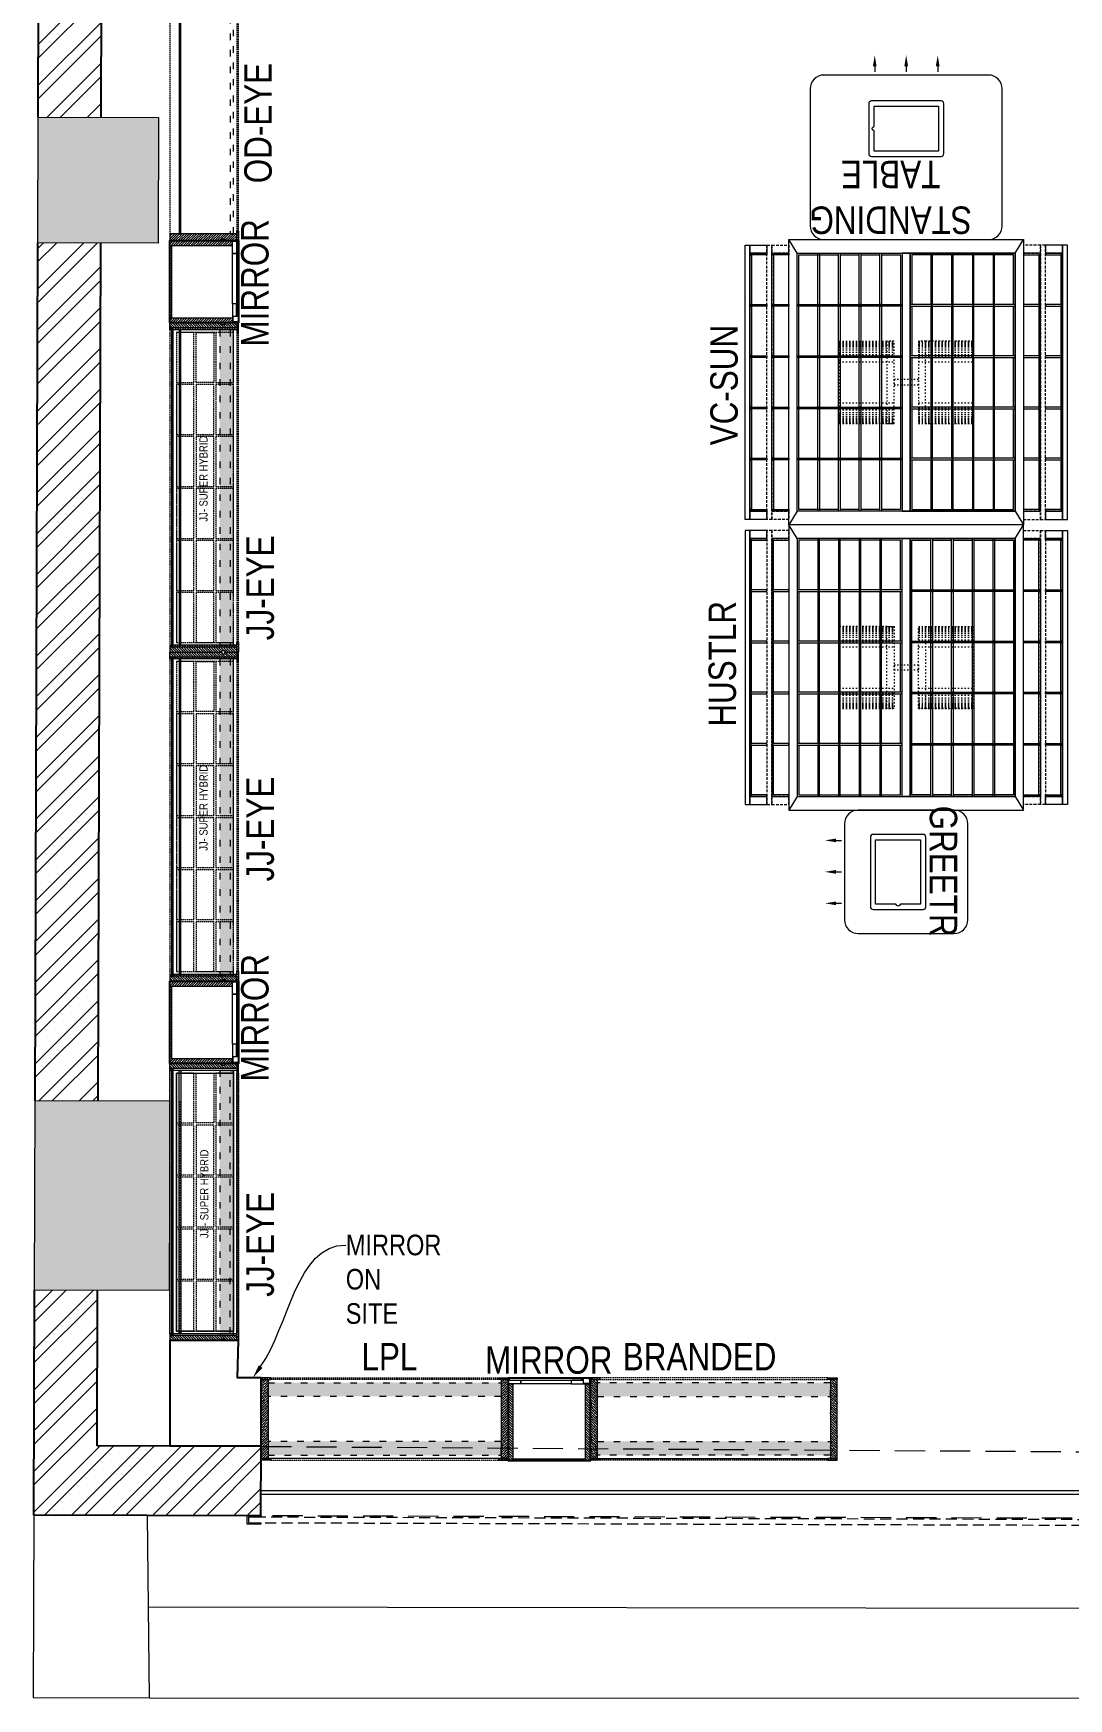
# Model space of a CAD drawing. Header units: millimetres. Extents: x 1938400 to 1950615, y 37176 to 49190.
# Drawn here: x 1938400 to 1942175, y 37182 to 43253 of the extents above; entities that cross this region are included whole.
import ezdxf
from ezdxf import colors
from ezdxf.entities.mleader import LeaderData, LeaderLine
from ezdxf.math import Vec2, Vec3

# ---------------------------------------------------------------- set-up
doc = ezdxf.new("R2010")
doc.units = ezdxf.units.MM
doc.header["$LTSCALE"] = 40
for name, pattern in [('a_p6_plan_L18$0$HIDDEN', [0.375, 0.25, -0.125]), ('ACAD_ISO03W100', [30, 12, -18]), ('CONTINOUS', [0]), ('HIDDENX2', [0.75, 0.5, -0.25])]:
    doc.linetypes.add(name, pattern=pattern)
doc.layers.add('A-CARPET AREA', color=3, linetype='CONTINOUS', lineweight=0, true_color=0x0aff0a)
for name, color, linetype, lineweight in [('A-COL', 243, 'Continuous', 9), ('A-Glazing', 4, 'Continuous', 20), ('A-shutter', 8, 'Continuous', 18), ('A-STAIR', 6, 'Continuous', 5), ('beam', 90, 'Continuous', 9), ('column hatch', 5, 'Continuous', 0), ('LENS-DIM', 252, 'Continuous', 5), ('LENS-PARTITION', 21, 'Continuous', 25), ('LENS-TEXT', 31, 'Continuous', 5), ('LENS_TEXT', 31, 'Continuous', 5), ('LK-FF&E FLOOR', 1, 'Continuous', 9), ('LK-FF&E WALL', 1, 'Continuous', 9), ('LN-ELEVATION-1', 81, 'Continuous', 13), ('LN-ELEVATION-2', 103, 'Continuous', 20), ('LN-ELEVATION-3', 125, 'a_p6_plan_L18$0$HIDDEN', 18), ('LN-ELEVATION-4', 145, 'Continuous', 13), ('LN-ELEVATION-5', 167, 'Continuous', 5), ('LN-HATCH', 251, 'Continuous', 0), ('PLANO-TXT', 252, 'Continuous', 5), ('rolling shutter', 1, 'Continuous', 5)]:
    doc.layers.add(name, color=color, linetype=linetype, lineweight=lineweight)
doc.layers.add('A-WALL', color=1, linetype='Continuous')
doc.styles.add('LK TXT', font='Gill Sans MT Condensed Regular.ttf')
doc.styles.get("Standard").update_dxf_attribs({"font": 'Gill Sans MT Condensed Regular.ttf', "height": 100})
pattern_1 = [(45, (-583719.1914, 43520.887), (3.31456304, 12.1533978), [15.625, -3.125, 0, -3.125])]
pattern_2 = [(45, (-584019.1914, 43520.887), (3.31456304, 12.1533978), [15.625, -3.125, 0, -3.125])]
pattern_3 = [(45, (4208834.247, 1706614.74), (-4.4901280605, 4.4901280605), [])]
pattern_4 = [(45, (4209134.247, 1706614.74), (-4.4901280605, 4.4901280605), [])]
pattern_5 = [(45, (-22641017.7406, 5157647.994), (-4.4901280605, 4.4901280605), [])]
pattern_6 = [(45, (4210053.0415, 1706864.74), (-4.4901280605, 4.4901280605), [])]

# ---------------------------------------------------------------- blocks, each defined once
blk = doc.blocks.new('*U47')
at = {"layer": 'A-shutter', "color": 5, "ltscale": 10}
for points in [[(41038391.4, -1561539.2), (41038391.4, -1561544.2), (41038346.4, -1561544.2), (41038346.4, -1561564.2), (41038391.4, -1561564.2), (41038391.4, -1561569.2), (41038341.4, -1561569.2), (41038341.4, -1561539.2)], [(41042503.4, -1561539.2), (41042503.4, -1561544.2), (41042548.4, -1561544.2), (41042548.4, -1561564.2), (41042503.4, -1561564.2), (41042503.4, -1561569.2), (41042553.4, -1561569.2), (41042553.4, -1561539.2)]]:
    blk.add_lwpolyline(points, close=True, dxfattribs=at)
at = {"layer": 'A-shutter', "color": 5, "linetype": 'HIDDENX2', "ltscale": 2, "true_color": 0x0505ff}
blk.add_lwpolyline([(41038346.4, -1561544.2), (41038346.4, -1561564.2), (41042548.4, -1561564.2), (41042548.4, -1561544.2)], close=True, dxfattribs=at)
blk = doc.blocks.new('A$Cbc15f9d8')
at = {"layer": 'column hatch'}
h = blk.add_hatch(color=8, dxfattribs=at)
h.dxf.hatch_style = 1
h.paths.add_polyline_path([(1827.7, -6995.2), (2270.7, -6996.5), (2272, -6567.5), (1829, -6566.2)])
h.paths.add_polyline_path([(-2843.1, -7256.1), (-2841, -6564.1), (-3332, -6562.6), (-3334.1, -7254.6)])
h.paths.add_polyline_path([(7511, -6572.3), (7071, -6571), (7069.7, -7011), (7509.7, -7012.3)])
h.paths.add_polyline_path([(1867.5, -3423.3), (2281.5, -3424.5), (2282.8, -2984.5), (1868.8, -2983.3)])
h.paths.add_polyline_path([(7521.8, -3000.3), (7081.8, -2999), (7080.5, -3439), (7520.5, -3440.3)])
h.paths.add_polyline_path([(-3321.2, -2977.6), (-3322.6, -3435.6), (-2883.6, -3436.9), (-2882.2, -2978.9)])
h.paths.add_polyline_path([(-1250.5, 554.2), (-1249.7, 842.2), (-1529.7, 843), (-1530.5, 555)])
h.paths.add_polyline_path([(-2872, 1050.1), (-3309, 1051.4), (-3310.5, 560.4), (-2873.5, 559.1)])
at = {"layer": 'LN-HATCH'}
h = blk.add_hatch(dxfattribs=at)
h.set_pattern_fill('ANSI32', color=256, scale=11, angle=180)
h.set_pattern_definition([(225, (-4658256.19, -44958.99), (74.087113, -74.087113), []), (225, (-4658305.58, -44958.99), (74.087113, -74.087113), [])])
h.paths.add_polyline_path([(-1249.8, 784.2), (-1250.5, 554.2), (8628.4, 524.4), (8616.5, -3443.6), (8846.5, -3444.3), (8846.6, -3394.3), (8859.1, 753.7)])
h.paths.add_polyline_path([(-1242.4, 3258.2), (-3302.4, 3264.4), (-3309, 1051.4), (-3079, 1050.7), (-3073, 3033.7), (-1473.1, 3028.8), (-1479.7, 842.9), (-1249.7, 842.2)])
h.paths.add_polyline_path([(-2280.5, 557.3), (-2279.6, 845.3), (-2872.6, 847.1), (-2873.5, 559.1)])
h.paths.add_polyline_path([(-3321.2, -2977.6), (-3091.2, -2978.3), (-3080.5, 559.7), (-3310.5, 560.4)])
h.paths.add_polyline_path([(-3092.6, -3436.3), (-3322.6, -3435.6), (-3332, -6562.6), (-3102, -6563.3)])
h.paths.add_polyline_path([(-2508.6, -8077.1), (-2507.8, -7824.1), (-3105.8, -7822.3), (-3104.1, -7255.3), (-3334.1, -7254.6), (-3336.6, -8074.6)])
h.paths.add_polyline_path([(2268.1, -7852.5), (2270.7, -6996.5), (1827.7, -6995.2), (1825.1, -7851.2), (1604.1, -7850.5), (1603.4, -8089.5), (2489.4, -8092.2), (2490.1, -7853.2)])
h.paths.add_polyline_path([(8832.4, -8111.3), (8836.9, -6626.3), (8836.8, -6626.3), (8837, -6576.3), (8607, -6575.6), (8603.2, -7850.6), (6990.2, -7845.7), (6989.4, -8105.7)])
at = {"layer": 'A-COL'}
for points in [[(-3322.6, -3435.6), (-3321.2, -2977.6), (-2882.2, -2978.9), (-2883.6, -3436.9)], [(-3334.1, -7254.6), (-3332, -6562.6), (-2841, -6564.1), (-2843.1, -7256.1)]]:
    blk.add_lwpolyline(points, close=True, dxfattribs=at)
at = {"layer": 'A-Glazing'}
blk.add_lwpolyline([(1603.7, -7986.1), (-2508.6, -7986.1), (-2508.6, -7998.1), (1603.7, -7998.1)], close=True, dxfattribs=at)
at = {"layer": 'A-STAIR'}
for p, q in [((-3336.6, -8074.6), (-3338.6, -8739.6)), ((-2914.6, -8740.9), (-2922.6, -8075.8)), ((-2918.6, -8408.3), (6988.6, -8424.7)), ((-3338.6, -8739.6), (-2914.6, -8740.9)), ((-2914.6, -8740.9), (6987.9, -8743.7))]:
    blk.add_line(p, q, dxfattribs=at)
at = {"layer": 'A-WALL'}
for p, q in [((-3321.2, -2977.6), (-3310.5, 560.4)), ((-3091.2, -2978.3), (-3080.5, 559.7)), ((-3332, -6562.6), (-3322.6, -3435.6)), ((-3102, -6563.3), (-3092.6, -3436.3)), ((-3336.6, -8074.6), (-3334.1, -7254.6)), ((-3105.8, -7822.3), (-3104.1, -7255.3)), ((-2507.8, -7824.1), (-3105.8, -7822.3)), ((-2508.6, -8077.1), (-2507.8, -7824.1)), ((-2508.6, -8077.1), (-3336.6, -8074.6))]:
    blk.add_line(p, q, dxfattribs=at)
at = {"layer": 'beam', "linetype": 'a_p6_plan_L18$0$HIDDEN', "lineweight": 5, "ltscale": 11}
blk.add_lwpolyline([(-2507.8, -7824.1), (1604.1, -7850.5), (1603.4, -8089.5), (-2508.6, -8077.1)], close=True, dxfattribs=at)
at = {"layer": 'rolling shutter', "color": 2, "rotation": 359.8271071185933}
blk.add_blockref('*U47', (-41036001.1, 1677290.2), dxfattribs=at)
blk = doc.blocks.new('Euro center Mirror + IPAD')
at = {"layer": 'LN-ELEVATION-4', "linetype": 'ACAD_ISO03W100', "ltscale": 0.01}
blk.add_lwpolyline([(0, 47.3), (0, -41.5), (-20, -41.5), (-20, 47.3)], close=True, dxfattribs=at)
at = {"layer": 'LN-ELEVATION-5', "linetype": 'ACAD_ISO03W100', "ltscale": 0.01}
for p, q in [((-159.9, 246.9), (-159.9, 47.3)), ((-159.7, 246.9), (-159.7, 47.3)), ((-159.4, 246.9), (-159.4, 47.3)), ((-159, 246.9), (-159, 47.3)), ((-158.5, 246.9), (-158.5, 47.3)), ((-157.9, 246.9), (-157.9, 47.3)), ((-157.1, 246.9), (-157.1, 47.3)), ((-156.1, 246.9), (-156.1, 47.3)), ((-154.1, 246.9), (-154.1, 47.3)), ((-151.1, 246.9), (-151.1, 47.3)), ((-146.1, 246.9), (-146.1, 47.3)), ((-141.1, 246.9), (-141.1, 47.3)), ((-135.1, 246.9), (-135.1, 47.3)), ((-128.1, 246.9), (-128.1, 47.3)), ((-120.1, 246.9), (-120.1, 47.3)), ((-111.1, 246.9), (-111.1, 47.3)), ((-102.1, 246.9), (-102.1, 47.3)), ((-85, 246.9), (-85, 47.3)), ((65, 246.9), (65, 47.3)), ((82.1, 246.9), (82.1, 47.3)), ((91.1, 246.9), (91.1, 47.3)), ((100.1, 246.9), (100.1, 47.3)), ((108.1, 246.9), (108.1, 47.3)), ((115.1, 246.9), (115.1, 47.3)), ((121.1, 246.9), (121.1, 47.3)), ((126.1, 246.9), (126.1, 47.3)), ((131.1, 246.9), (131.1, 47.3)), ((134.1, 246.9), (134.1, 47.3)), ((136.1, 246.9), (136.1, 47.3)), ((137.1, 246.9), (137.1, 47.3)), ((137.9, 246.9), (137.9, 47.3)), ((138.5, 246.9), (138.5, 47.3)), ((139, 246.9), (139, 47.3)), ((139.4, 246.9), (139.4, 47.3)), ((139.7, 246.9), (139.7, 47.3)), ((139.9, 246.9), (139.9, 47.3)), ((-159.9, -41.5), (-159.9, -241.1)), ((-159.7, -41.5), (-159.7, -241.1)), ((-159.4, -41.5), (-159.4, -241.1)), ((-159, -41.5), (-159, -241.1)), ((-158.5, -41.5), (-158.5, -241.1)), ((-157.9, -41.5), (-157.9, -241.1)), ((-157.1, -41.5), (-157.1, -241.1)), ((-156.1, -41.5), (-156.1, -241.1)), ((-154.1, -41.5), (-154.1, -241.1)), ((-151.1, -41.5), (-151.1, -241.1)), ((-146.1, -41.5), (-146.1, -241.1)), ((-141.1, -41.5), (-141.1, -241.1)), ((-135.1, -41.5), (-135.1, -241.1)), ((-128.1, -41.5), (-128.1, -241.1)), ((-120.1, -41.5), (-120.1, -241.1)), ((-111.1, -41.5), (-111.1, -241.1)), ((-102.1, -41.5), (-102.1, -241.1)), ((-85, -41.5), (-85, -241.1)), ((65, -41.5), (65, -241.1)), ((82.1, -41.5), (82.1, -241.1)), ((91.1, -41.5), (91.1, -241.1)), ((100.1, -41.5), (100.1, -241.1)), ((108.1, -41.5), (108.1, -241.1)), ((115.1, -41.5), (115.1, -241.1)), ((121.1, -41.5), (121.1, -241.1)), ((126.1, -41.5), (126.1, -241.1)), ((131.1, -41.5), (131.1, -241.1)), ((134.1, -41.5), (134.1, -241.1)), ((136.1, -41.5), (136.1, -241.1)), ((137.1, -41.5), (137.1, -241.1)), ((137.9, -41.5), (137.9, -241.1)), ((138.5, -41.5), (138.5, -241.1)), ((139, -41.5), (139, -241.1)), ((139.4, -41.5), (139.4, -241.1)), ((139.7, -41.5), (139.7, -241.1)), ((139.9, -41.5), (139.9, -241.1))]:
    blk.add_line(p, q, dxfattribs=at)
for points in [[(140, 73), (140, 246.9), (-160, 246.9), (-160, 73)], [(140, -67.1), (140, -241.1), (-160, -241.1), (-160, -67.1)]]:
    blk.add_lwpolyline(points, dxfattribs=at)
for points in [[(140, 73), (140, 47.3), (-160, 47.3), (-160, 73)], [(140, -41.5), (140, -67.1), (-160, -67.1), (-160, -41.5)]]:
    blk.add_lwpolyline(points, close=True, dxfattribs=at)
blk = doc.blocks.new('EURO 1040 x 1175')
at = {"layer": 'LN-ELEVATION-1'}
for points in [[(-470, -327.4), (470, -327.4), (470, 467.6), (-470, 467.6)], [(-470, 85.1), (470, 85.1), (470, 467.6), (-470, 467.6)], [(-283.2, 85.1), (-277.2, 85.1), (-277.2, 467.6), (-283.2, 467.6)], [(-96.4, 85.1), (-90.4, 85.1), (-90.4, 467.6), (-96.4, 467.6)], [(90.4, 85.1), (96.4, 85.1), (96.4, 467.6), (90.4, 467.6)], [(277.2, 85.1), (283.2, 85.1), (283.2, 467.6), (277.2, 467.6)], [(-470, 386.6), (-283.2, 386.6), (-283.2, 392.6), (-470, 392.6)], [(-277.2, 386.6), (-96.4, 386.6), (-96.4, 392.6), (-277.2, 392.6)], [(-90.4, 386.6), (90.4, 386.6), (90.4, 392.6), (-90.4, 392.6)], [(96.4, 386.6), (277.2, 386.6), (277.2, 392.6), (96.4, 392.6)], [(283.2, 386.6), (470, 386.6), (470, 392.6), (283.2, 392.6)], [(-470, 311.2), (-283.2, 311.2), (-283.2, 317.2), (-470, 317.2)], [(-277.2, 311.2), (-96.4, 311.2), (-96.4, 317.2), (-277.2, 317.2)], [(-90.4, 311.2), (90.4, 311.2), (90.4, 317.2), (-90.4, 317.2)], [(96.4, 311.2), (277.2, 311.2), (277.2, 317.2), (96.4, 317.2)], [(283.2, 311.2), (470, 311.2), (470, 317.2), (283.2, 317.2)], [(-470, 235.8), (-283.2, 235.8), (-283.2, 241.8), (-470, 241.8)], [(-277.2, 235.8), (-96.4, 235.8), (-96.4, 241.8), (-277.2, 241.8)], [(-90.4, 235.8), (90.4, 235.8), (90.4, 241.8), (-90.4, 241.8)], [(96.4, 235.8), (277.2, 235.8), (277.2, 241.8), (96.4, 241.8)], [(283.2, 235.8), (470, 235.8), (470, 241.8), (283.2, 241.8)], [(-470, 160.4), (-283.2, 160.4), (-283.2, 166.4), (-470, 166.4)], [(-277.2, 160.4), (-96.4, 160.4), (-96.4, 166.4), (-277.2, 166.4)], [(-90.4, 160.4), (90.4, 160.4), (90.4, 166.4), (-90.4, 166.4)], [(96.4, 160.4), (277.2, 160.4), (277.2, 166.4), (96.4, 166.4)], [(283.2, 160.4), (470, 160.4), (470, 166.4), (283.2, 166.4)], [(-470, 85.1), (470, 85.1), (470, 55.1), (-470, 55.1)], [(-470, 55.1), (470, 55.1), (470, -327.4), (-470, -327.4)], [(-283.2, 55.1), (-277.2, 55.1), (-277.2, -327.4), (-283.2, -327.4)], [(-96.4, 55.1), (-90.4, 55.1), (-90.4, -327.4), (-96.4, -327.4)], [(90.4, 55.1), (96.4, 55.1), (96.4, -327.4), (90.4, -327.4)], [(277.2, 55.1), (283.2, 55.1), (283.2, -327.4), (277.2, -327.4)], [(-470, -20.3), (-283.2, -20.3), (-283.2, -26.3), (-470, -26.3)], [(-277.2, -20.3), (-96.4, -20.3), (-96.4, -26.3), (-277.2, -26.3)], [(-90.4, -20.3), (90.4, -20.3), (90.4, -26.3), (-90.4, -26.3)], [(96.4, -20.3), (277.2, -20.3), (277.2, -26.3), (96.4, -26.3)], [(283.2, -20.3), (470, -20.3), (470, -26.3), (283.2, -26.3)], [(-470, -95.7), (-283.2, -95.7), (-283.2, -101.7), (-470, -101.7)], [(-277.2, -95.7), (-96.4, -95.7), (-96.4, -101.7), (-277.2, -101.7)], [(-90.4, -95.7), (90.4, -95.7), (90.4, -101.7), (-90.4, -101.7)], [(96.4, -95.7), (277.2, -95.7), (277.2, -101.7), (96.4, -101.7)], [(283.2, -95.7), (470, -95.7), (470, -101.7), (283.2, -101.7)], [(-470, -171.1), (-283.2, -171.1), (-283.2, -177.1), (-470, -177.1)], [(-277.2, -171.1), (-96.4, -171.1), (-96.4, -177.1), (-277.2, -177.1)], [(-90.4, -171.1), (90.4, -171.1), (90.4, -177.1), (-90.4, -177.1)], [(96.4, -171.1), (277.2, -171.1), (277.2, -177.1), (96.4, -177.1)], [(283.2, -171.1), (470, -171.1), (470, -177.1), (283.2, -177.1)], [(-470, -246.4), (-283.2, -246.4), (-283.2, -252.4), (-470, -252.4)], [(-277.2, -246.4), (-96.4, -246.4), (-96.4, -252.4), (-277.2, -252.4)], [(-90.4, -246.4), (90.4, -246.4), (90.4, -252.4), (-90.4, -252.4)], [(96.4, -246.4), (277.2, -246.4), (277.2, -252.4), (96.4, -252.4)], [(283.2, -246.4), (470, -246.4), (470, -252.4), (283.2, -252.4)]]:
    blk.add_lwpolyline(points, close=True, dxfattribs=at)
for points in [[(-283.2, 461.6), (-464, 461.6), (-464, 317.2)], [(-96.4, 461.6), (-277.2, 461.6)], [(90.4, 461.6), (-90.4, 461.6)], [(277.2, 461.6), (96.4, 461.6)], [(464, 317.2), (464, 461.6), (283.2, 461.6)], [(-464, 311.2), (-464, 241.8)], [(464, 241.8), (464, 311.2)], [(-464, 235.8), (-464, 166.4)], [(464, 166.4), (464, 235.8)], [(-464, 160.4), (-464, 91.1), (-283.2, 91.1)], [(283.2, 91.1), (464, 91.1), (464, 160.4)], [(-277.2, 91.1), (-96.4, 91.1)], [(-90.4, 91.1), (90.4, 91.1)], [(96.4, 91.1), (277.2, 91.1)], [(-464, -20.3), (-464, 49.1), (-283.2, 49.1)], [(-277.2, 49.1), (-96.4, 49.1)], [(-90.4, 49.1), (90.4, 49.1)], [(96.4, 49.1), (277.2, 49.1)], [(283.2, 49.1), (464, 49.1), (464, -20.3)], [(-464, -95.7), (-464, -26.3)], [(464, -26.3), (464, -95.7)], [(-464, -171.1), (-464, -101.7)], [(464, -101.7), (464, -171.1)], [(-283.2, -321.4), (-464, -321.4), (-464, -177.1)], [(464, -177.1), (464, -321.4), (283.2, -321.4)], [(-96.4, -321.4), (-277.2, -321.4)], [(90.4, -321.4), (-90.4, -321.4)], [(277.2, -321.4), (96.4, -321.4)]]:
    blk.add_lwpolyline(points, dxfattribs=at)
at = {"layer": 'LN-ELEVATION-2'}
blk.add_lwpolyline([(-520, -357.4), (520, -357.4), (520, 497.6), (-520, 497.6)], close=True, dxfattribs=at)
for points in [[(-470, 467.6), (-520, 497.6)], [(470, 467.6), (520, 497.6)], [(-470, -327.4), (-520, -357.4)], [(470, -327.4), (520, -357.4)]]:
    blk.add_lwpolyline(points, dxfattribs=at)
at = {"layer": 'LN-ELEVATION-3'}
for points in [[(-500, 559.6), (500, 559.6), (500, 577.6), (-500, 577.6)], [(-500, 497.6), (-470, 497.6), (-470, 559.6), (-500, 559.6)], [(470, 497.6), (500, 497.6), (500, 559.6), (470, 559.6)], [(-500, -357.4), (-470, -357.4), (-470, -419.4), (-500, -419.4)], [(470, -357.4), (500, -357.4), (500, -419.4), (470, -419.4)], [(-500, -419.4), (500, -419.4), (500, -437.4), (-500, -437.4)]]:
    blk.add_lwpolyline(points, close=True, dxfattribs=at)
at = {"layer": 'LN-ELEVATION-4'}
for points in [[(-500, 639.6), (500, 639.6), (500, 657.6), (-500, 657.6)], [(-500, 577.6), (-470, 577.6), (-470, 639.6), (-500, 639.6)], [(470, 577.6), (500, 577.6), (500, 639.6), (470, 639.6)], [(-470, 497.6), (-464, 497.6), (-464, 559.6), (-470, 559.6)], [(-464, 553.6), (-283.2, 553.6), (-283.2, 559.6), (-464, 559.6)], [(-283.2, 497.6), (-277.2, 497.6), (-277.2, 559.6), (-283.2, 559.6)], [(-277.2, 553.6), (-96.4, 553.6), (-96.4, 559.6), (-277.2, 559.6)], [(-96.4, 497.6), (-90.4, 497.6), (-90.4, 559.6), (-96.4, 559.6)], [(-90.4, 553.6), (90.4, 553.6), (90.4, 559.6), (-90.4, 559.6)], [(90.4, 497.6), (96.4, 497.6), (96.4, 559.6), (90.4, 559.6)], [(96.4, 553.6), (277.2, 553.6), (277.2, 559.6), (96.4, 559.6)], [(277.2, 497.6), (283.2, 497.6), (283.2, 559.6), (277.2, 559.6)], [(283.2, 553.6), (464, 553.6), (464, 559.6), (283.2, 559.6)], [(464, 497.6), (470, 497.6), (470, 559.6), (464, 559.6)], [(-470, -357.4), (-464, -357.4), (-464, -419.4), (-470, -419.4)], [(-283.2, -357.4), (-277.2, -357.4), (-277.2, -419.4), (-283.2, -419.4)], [(-96.4, -357.4), (-90.4, -357.4), (-90.4, -419.4), (-96.4, -419.4)], [(90.4, -357.4), (96.4, -357.4), (96.4, -419.4), (90.4, -419.4)], [(277.2, -357.4), (283.2, -357.4), (283.2, -419.4), (277.2, -419.4)], [(464, -357.4), (470, -357.4), (470, -419.4), (464, -419.4)], [(-464, -413.4), (-283.2, -413.4), (-283.2, -419.4), (-464, -419.4)], [(-277.2, -413.4), (-96.4, -413.4), (-96.4, -419.4), (-277.2, -419.4)], [(-90.4, -413.4), (90.4, -413.4), (90.4, -419.4), (-90.4, -419.4)], [(96.4, -413.4), (277.2, -413.4), (277.2, -419.4), (96.4, -419.4)], [(283.2, -413.4), (464, -413.4), (464, -419.4), (283.2, -419.4)], [(-500, -437.4), (-470, -437.4), (-470, -499.4), (-500, -499.4)], [(470, -437.4), (500, -437.4), (500, -499.4), (470, -499.4)], [(-500, -499.4), (500, -499.4), (500, -517.4), (-500, -517.4)]]:
    blk.add_lwpolyline(points, close=True, dxfattribs=at)
at = {"layer": 'LN-ELEVATION-5'}
for points in [[(-470, 577.6), (-464, 577.6), (-464, 639.6), (-470, 639.6)], [(-464, 633.6), (-283.2, 633.6), (-283.2, 639.6), (-464, 639.6)], [(-283.2, 577.6), (-277.2, 577.6), (-277.2, 639.6), (-283.2, 639.6)], [(-277.2, 633.6), (-96.4, 633.6), (-96.4, 639.6), (-277.2, 639.6)], [(-96.4, 577.6), (-90.4, 577.6), (-90.4, 639.6), (-96.4, 639.6)], [(-90.4, 633.6), (90.4, 633.6), (90.4, 639.6), (-90.4, 639.6)], [(90.4, 577.6), (96.4, 577.6), (96.4, 639.6), (90.4, 639.6)], [(96.4, 633.6), (277.2, 633.6), (277.2, 639.6), (96.4, 639.6)], [(277.2, 577.6), (283.2, 577.6), (283.2, 639.6), (277.2, 639.6)], [(283.2, 633.6), (464, 633.6), (464, 639.6), (283.2, 639.6)], [(464, 577.6), (470, 577.6), (470, 639.6), (464, 639.6)], [(-470, -437.4), (-464, -437.4), (-464, -499.4), (-470, -499.4)], [(-283.2, -437.4), (-277.2, -437.4), (-277.2, -499.4), (-283.2, -499.4)], [(-96.4, -437.4), (-90.4, -437.4), (-90.4, -499.4), (-96.4, -499.4)], [(90.4, -437.4), (96.4, -437.4), (96.4, -499.4), (90.4, -499.4)], [(277.2, -437.4), (283.2, -437.4), (283.2, -499.4), (277.2, -499.4)], [(464, -437.4), (470, -437.4), (470, -499.4), (464, -499.4)], [(-464, -493.4), (-283.2, -493.4), (-283.2, -499.4), (-464, -499.4)], [(-277.2, -493.4), (-96.4, -493.4), (-96.4, -499.4), (-277.2, -499.4)], [(-90.4, -493.4), (90.4, -493.4), (90.4, -499.4), (-90.4, -499.4)], [(96.4, -493.4), (277.2, -493.4), (277.2, -499.4), (96.4, -499.4)], [(283.2, -493.4), (464, -493.4), (464, -499.4), (283.2, -499.4)]]:
    blk.add_lwpolyline(points, close=True, dxfattribs=at)
at = {"layer": 'LENS-DIM'}
blk.add_blockref('Euro center Mirror + IPAD', (10, 67.1), dxfattribs=at)
blk = doc.blocks.new('GREETR 450x450')
at = {"layer": 'LN-ELEVATION-1', "linetype": 'ByBlock', "lineweight": -2}
for p, q in [((481.3, 339.7), (461, 339.7)), ((481.3, 225), (461, 225)), ((481.3, 110.3), (461, 110.3))]:
    blk.add_line(p, q, dxfattribs=at)
at = {"layer": 'LN-ELEVATION-1'}
for points in [[(355.5, 98.3), (355.5, 352.3, 0.414214), (345.5, 362.3), (163.5, 362.3, 0.414214), (153.5, 352.3), (153.5, 98.3, 0.414214), (163.5, 88.3), (345.5, 88.3, 0.414214)], [(264, 342.8), (336.5, 342.8), (336.5, 107.8), (172.5, 107.8), (172.5, 342.8), (245, 342.8, 0.327538), (246.9, 344.2, -0.733799), (262.1, 344.2, 0.327538)]]:
    blk.add_lwpolyline(points, format="xyb", close=True, dxfattribs=at)
at = {"layer": 'LN-ELEVATION-1', "linetype": 'ByBlock', "lineweight": -2}
for points in [[(481.3, 346.4), (481.3, 333.1), (521.3, 339.7)], [(481.3, 231.7), (481.3, 218.3), (521.3, 225)], [(481.3, 116.9), (481.3, 103.6), (521.3, 110.3)]]:
    blk.add_solid(points, dxfattribs=at)
at = {"layer": 'LN-ELEVATION-2'}
blk.add_lwpolyline([(50, 0), (400, 0, 0.414214), (450, 50), (450, 400, 0.414214), (400, 450), (50, 450, 0.414214), (0, 400), (0, 50, 0.414214)], format="xyb", close=True, dxfattribs=at)
blk = doc.blocks.new('JJ SEE THROUGH 900')
h = blk.add_hatch(color=177)
h.dxf.hatch_style = 1
h.paths.add_polyline_path([(425, 50), (-425, 50), (-425, 0), (425, 0)])
h = blk.add_hatch(color=177)
h.dxf.hatch_style = 1
h.paths.add_polyline_path([(425, -164), (-425, -164), (-425, -214), (425, -214)])
at = {"layer": 'LN-HATCH', "ltscale": 0.5}
h = blk.add_hatch(dxfattribs=at)
h.set_pattern_fill('ANSI36', color=256, scale=50)
h.set_pattern_definition(pattern_1)
h.paths.add_polyline_path([(-415, 62), (-415, 68), (-450, 68), (-450, 62)])
h = blk.add_hatch(dxfattribs=at)
h.set_pattern_fill('ANSI36', color=256, scale=50)
h.set_pattern_definition(pattern_1)
h.paths.add_polyline_path([(-425, 62), (-450, 62), (-450, 18), (-450, 8), (-450, -226), (-425, -226)])
h = blk.add_hatch(dxfattribs=at)
h.set_pattern_fill('ANSI36', color=256, scale=50)
h.set_pattern_definition(pattern_2)
h.paths.add_polyline_path([(415, 62), (415, 68), (450, 68), (450, 62)])
h = blk.add_hatch(dxfattribs=at)
h.set_pattern_fill('ANSI36', color=256, scale=50)
h.set_pattern_definition(pattern_2)
h.paths.add_polyline_path([(450, 8), (450, 18), (450, 62), (425, 62), (425, -226), (450, -226)])
h = blk.add_hatch(dxfattribs=at)
h.set_pattern_fill('ANSI36', color=256, scale=50)
h.set_pattern_definition(pattern_1)
h.paths.add_polyline_path([(-415, -226), (-415, -232), (-450, -232), (-450, -226)])
h = blk.add_hatch(dxfattribs=at)
h.set_pattern_fill('ANSI36', color=256, scale=50)
h.set_pattern_definition(pattern_2)
h.paths.add_polyline_path([(415, -226), (415, -232), (450, -232), (450, -226)])
at = {"layer": 'LN-ELEVATION-1', "ltscale": 0.5}
for points in [[(-415, 62), (-415, 68), (-450, 68), (-450, 62)], [(-450, -226), (-450, 8), (-450, 8), (-450, 18), (-450, 18), (-450, 62), (-425, 62), (-425, -226)], [(415, 62), (415, 68), (450, 68), (450, 62)], [(450, -226), (450, 8), (450, 8), (450, 18), (450, 18), (450, 62), (425, 62), (425, -226)], [(-415, -226), (-415, -232), (-450, -232), (-450, -226)], [(415, -226), (415, -232), (450, -232), (450, -226)]]:
    blk.add_lwpolyline(points, close=True, dxfattribs=at)
at = {"layer": 'LN-ELEVATION-3', "ltscale": 0.5}
for p, q in [((-415, 68), (415, 68)), ((415, 62), (-415, 62)), ((425, -226), (-425, -226)), ((415, -226), (-415, -226)), ((-415, -232), (415, -232))]:
    blk.add_line(p, q, dxfattribs=at)
at = {"layer": 'LN-ELEVATION-4', "linetype": 'ACAD_ISO03W100', "ltscale": 0.05}
for points in [[(425, 0), (-425, 0), (-425, 50), (425, 50)], [(425, -164), (-425, -164), (-425, -214), (425, -214)]]:
    blk.add_lwpolyline(points, close=True, dxfattribs=at)
blk = doc.blocks.new('MIRROR SEE THROUGH')
at = {"layer": 'LN-HATCH', "ltscale": 0.5}
h = blk.add_hatch(dxfattribs=at)
h.set_pattern_fill('ANSI31', color=256, scale=2)
h.set_pattern_definition([(45, (4060070.797, 1708569.446), (-4.4901280605, 4.4901280605), [])])
h.paths.add_polyline_path([(-150, 0), (-132, 0), (-132, -279), (-150, -279)])
h.paths.add_polyline_path([(-132, -6), (132, -6), (132, 0), (-132, 0)])
h.paths.add_polyline_path([(150, 0), (132, 0), (132, -279), (150, -279)])
at = {"layer": 'Defpoints'}
blk.add_lwpolyline([(150, -300), (-150, -300), (-150, 0), (150, 0)], close=True, dxfattribs=at)
at = {"layer": 'LN-ELEVATION-1'}
for points in [[(-150, 0), (-132, 0), (-132, -279), (-150, -279)], [(-132, -6), (132, -6), (132, 0), (-132, 0)], [(150, 0), (132, 0), (132, -279), (150, -279)], [(-103, -293), (-103, -279), (-148, -279), (-148, -300), (-139, -300), (-139, -298.5), (-146.5, -298.5), (-146.5, -293)], [(80, -293), (80, -279), (125, -279), (125, -300), (116, -300), (116, -298.5), (123.5, -298.5), (123.5, -293)], [(142, -300), (142, -298.5), (146.5, -298.5), (146.5, -280.5), (125, -280.5), (125, -279), (148, -279), (148, -300)]]:
    blk.add_lwpolyline(points, close=True, dxfattribs=at)
at = {"layer": 'LN-ELEVATION-2', "color": 4, "lineweight": 0}
blk.add_lwpolyline([(-146.5, -293), (123.5, -293), (123.5, -298.5), (-146.5, -298.5)], close=True, dxfattribs=at)
at = {"layer": 'LN-ELEVATION-2'}
blk.add_lwpolyline([(-103, -293), (80, -293), (80, -279), (-103, -279)], close=True, dxfattribs=at)
at = {"layer": 'LN-ELEVATION-4', "ltscale": 0.5}
blk.add_line((116, -300), (-139, -300), dxfattribs=at)
blk = doc.blocks.new('MIRROR')
at = {"layer": 'LN-HATCH', "ltscale": 0.5}
h = blk.add_hatch(dxfattribs=at)
h.set_pattern_fill('ANSI31', color=256, scale=2)
h.set_pattern_definition([(45, (4060433.7416, 1708720.787), (-4.4901280605, 4.4901280605), [])])
h.paths.add_polyline_path([(212.9, 101.3), (230.9, 101.3), (230.9, -127.7), (212.9, -127.7)])
h.paths.add_polyline_path([(230.9, 95.3), (494.9, 95.3), (494.9, 101.3), (230.9, 101.3)])
h.paths.add_polyline_path([(512.9, 101.3), (494.9, 101.3), (494.9, -127.7), (512.9, -127.7)])
at = {"layer": 'Defpoints'}
blk.add_lwpolyline([(512.9, 101.3), (212.9, 101.3), (212.9, -148.7), (512.9, -148.7)], close=True, dxfattribs=at)
at = {"layer": 'LN-ELEVATION-1'}
for points in [[(212.9, 101.3), (230.9, 101.3), (230.9, -127.7), (212.9, -127.7)], [(230.9, 95.3), (494.9, 95.3), (494.9, 101.3), (230.9, 101.3)], [(512.9, 101.3), (494.9, 101.3), (494.9, -127.7), (512.9, -127.7)], [(259.9, -141.7), (259.9, -127.7), (214.9, -127.7), (214.9, -148.7), (223.9, -148.7), (223.9, -147.2), (216.4, -147.2), (216.4, -141.7)], [(442.9, -141.7), (442.9, -127.7), (487.9, -127.7), (487.9, -148.7), (478.9, -148.7), (478.9, -147.2), (486.4, -147.2), (486.4, -141.7)], [(504.9, -148.7), (504.9, -147.2), (509.4, -147.2), (509.4, -129.2), (487.9, -129.2), (487.9, -127.7), (510.9, -127.7), (510.9, -148.7)]]:
    blk.add_lwpolyline(points, close=True, dxfattribs=at)
at = {"layer": 'LN-ELEVATION-2', "color": 4, "lineweight": 0}
blk.add_lwpolyline([(216.4, -141.7), (486.4, -141.7), (486.4, -147.2), (216.4, -147.2)], close=True, dxfattribs=at)
at = {"layer": 'LN-ELEVATION-2'}
blk.add_lwpolyline([(259.9, -141.7), (442.9, -141.7), (442.9, -127.7), (259.9, -127.7)], close=True, dxfattribs=at)
at = {"layer": 'LN-ELEVATION-4', "ltscale": 0.5}
blk.add_line((478.9, -148.7), (223.9, -148.7), dxfattribs=at)
blk = doc.blocks.new('JJ 900')
at = {"layer": 'LN-HATCH', "ltscale": 0.5}
h = blk.add_hatch(dxfattribs=at)
h.set_pattern_fill('ANSI31', color=256, scale=50)
h.set_pattern_definition([(45, (0, 0), (-4.419417, 4.419417), [])])
h.paths.add_polyline_path([(-911.8, 0), (-911.8, -190), (-905.8, -190), (-905.8, -200), (-911.8, -200), (-911.8, -244), (-886.8, -244), (-886.8, 0)])
h = blk.add_hatch(dxfattribs=at)
h.set_pattern_fill('ANSI31', color=256, scale=2)
h.set_pattern_definition(pattern_3)
h.paths.add_polyline_path([(-11.8, 0), (-11.8, -190), (-17.8, -190), (-17.8, -200), (-11.8, -200), (-11.8, -244), (-36.8, -244), (-36.8, 0)])
h = blk.add_hatch(dxfattribs=at)
h.set_pattern_fill('ANSI31', color=256, scale=2)
h.set_pattern_definition(pattern_4)
h.paths.add_polyline_path([(-36.8, -40), (-886.8, -40), (-886.8, -34), (-36.8, -34)])
h = blk.add_hatch(dxfattribs=at)
h.set_pattern_fill('ANSI31', color=256, scale=2)
h.set_pattern_definition(pattern_4)
h.paths.add_polyline_path([(-876.8, -244), (-876.8, -250), (-911.8, -250), (-911.8, -244)])
h = blk.add_hatch(dxfattribs=at)
h.set_pattern_fill('ANSI31', color=256, scale=2)
h.set_pattern_definition(pattern_3)
h.paths.add_polyline_path([(-46.8, -244), (-46.8, -250), (-11.8, -250), (-11.8, -244)])
at = {"layer": 'LN-ELEVATION-1', "ltscale": 0.5}
for points in [[(-911.8, 0), (-911.8, -190), (-905.8, -190), (-905.8, -200), (-911.8, -200), (-911.8, -244), (-886.8, -244), (-886.8, 0)], [(-11.8, 0), (-11.8, -190), (-17.8, -190), (-17.8, -200), (-11.8, -200), (-11.8, -244), (-36.8, -244), (-36.8, 0)], [(-36.8, -40), (-886.8, -40), (-886.8, -34), (-36.8, -34)], [(-876.8, -244), (-876.8, -250), (-911.8, -250), (-911.8, -244)], [(-46.8, -244), (-46.8, -250), (-11.8, -250), (-11.8, -244)]]:
    blk.add_lwpolyline(points, close=True, dxfattribs=at)
at = {"layer": 'LN-ELEVATION-3', "ltscale": 0.5}
for p, q in [((-886.8, 0), (-36.8, 0)), ((-876.8, -244), (-46.8, -244)), ((-46.8, -250), (-876.8, -250))]:
    blk.add_line(p, q, dxfattribs=at)
at = {"layer": 'LN-ELEVATION-4', "linetype": 'ACAD_ISO03W100', "ltscale": 0.05}
blk.add_lwpolyline([(-886.8, -220), (-36.8, -220), (-36.8, -232), (-886.8, -232)], close=True, dxfattribs=at)
blk = doc.blocks.new('JJ SUPERHYBRID 1010')
h = blk.add_hatch(color=177)
h.dxf.hatch_style = 1
h.paths.add_polyline_path([(992, 68), (25, 68), (25, 18), (992, 18)])
at = {"layer": 'LN-HATCH', "ltscale": 0.5}
h = blk.add_hatch(dxfattribs=at)
h.set_pattern_fill('ANSI31', color=256, scale=2)
h.set_pattern_definition(pattern_5)
h.paths.add_polyline_path([(7, 250), (7, 60), (13, 60), (13, 50), (7, 50), (7, 6), (25, 6), (25, 250)])
h = blk.add_hatch(dxfattribs=at)
h.set_pattern_fill('ANSI31', color=256, scale=2)
h.set_pattern_definition([(45, (-26738022.0714, 3448847.7265), (-4.4901280605, 4.4901280605), [])])
h.paths.add_polyline_path([(1017, 250), (1017, 60), (1011, 60), (1011, 50), (1017, 50), (1017, 6), (999, 6), (999, 250)])
h = blk.add_hatch(dxfattribs=at)
h.set_pattern_fill('ANSI31', color=256, scale=2)
h.set_pattern_definition(pattern_6)
h.paths.add_polyline_path([(882, 210), (32, 210), (32, 216), (882, 216)])
h = blk.add_hatch(dxfattribs=at)
h.set_pattern_fill('ANSI31', color=256, scale=2)
h.set_pattern_definition(pattern_5)
h.paths.add_polyline_path([(35, 6), (35, 0), (7, 0), (7, 6)])
h = blk.add_hatch(dxfattribs=at)
h.set_pattern_fill('ANSI31', color=256, scale=2)
h.set_pattern_definition(pattern_6)
h.paths.add_polyline_path([(42, 6), (42, 0), (7, 0), (7, 6)])
h = blk.add_hatch(dxfattribs=at)
h.set_pattern_fill('ANSI31', color=256, scale=2)
h.set_pattern_definition([(45, (-22640834.7406, 5157647.994), (-4.4901280605, 4.4901280605), [])])
h.paths.add_polyline_path([(982, 6), (982, 0), (1017, 0), (1017, 6)])
h = blk.add_hatch(dxfattribs=at)
h.set_pattern_fill('ANSI31', color=256, scale=2)
h.set_pattern_definition([(45, (4209863.0415, 1706864.74), (-4.4901280605, 4.4901280605), [])])
h.paths.add_polyline_path([(982, 6), (982, 0), (1017, 0), (1017, 6)])
at = {"layer": 'LN-ELEVATION-1', "ltscale": 0.5}
for points in [[(7, 250), (7, 60), (13, 60), (13, 50), (7, 50), (7, 6), (25, 6), (25, 250)], [(7, 250), (7, 60), (13, 60), (13, 50), (7, 50), (7, 6), (32, 6), (32, 250)], [(25, 238), (999, 238), (999, 244), (25, 244)], [(1017, 250), (1017, 60), (1011, 60), (1011, 50), (1017, 50), (1017, 6), (992, 6), (992, 250)], [(1017, 250), (1017, 60), (1011, 60), (1011, 50), (1017, 50), (1017, 6), (999, 6), (999, 250)], [(992, 210), (32, 210), (32, 216), (992, 216)], [(42, 6), (42, 0), (7, 0), (7, 6)], [(42, 6), (42, 0), (7, 0), (7, 6)], [(982, 6), (982, 0), (1017, 0), (1017, 6)], [(982, 6), (982, 0), (1017, 0), (1017, 6)]]:
    blk.add_lwpolyline(points, close=True, dxfattribs=at)
at = {"layer": 'LN-ELEVATION-2', "ltscale": 0.5}
blk.add_lwpolyline([(41.7, 226), (982, 226), (982, 18), (41.7, 18)], close=True, dxfattribs=at)
at = {"layer": 'LN-ELEVATION-3', "ltscale": 0.5}
for p, q in [((999, 250), (25, 250)), ((32, 250), (992, 250)), ((982, 6), (42, 6)), ((42, 6), (982, 6)), ((42, 0), (982, 0)), ((982, 0), (42, 0))]:
    blk.add_line(p, q, dxfattribs=at)
at = {"layer": 'LN-ELEVATION-3', "ltscale": 0.5, "transparency": 33554526}
for points in [[(223.3, 226), (41.7, 226), (41.7, 162), (223.3, 162)], [(413, 226), (231.3, 226), (231.3, 162), (413, 162)], [(602.7, 226), (421, 226), (421, 162), (602.7, 162)], [(792.3, 226), (610.7, 226), (610.7, 162), (792.3, 162)], [(982, 226), (800.3, 226), (800.3, 162), (982, 162)], [(223.3, 154), (41.7, 154), (41.7, 90), (223.3, 90)], [(413, 154), (231.3, 154), (231.3, 90), (413, 90)], [(602.7, 154), (421, 154), (421, 90), (602.7, 90)], [(792.3, 154), (610.7, 154), (610.7, 90), (792.3, 90)], [(982, 90), (800.3, 90), (800.3, 154), (982, 154)], [(223.3, 82), (41.7, 82), (41.7, 18), (223.3, 18)], [(413, 82), (231.3, 82), (231.3, 18), (413, 18)], [(602.7, 82), (421, 82), (421, 18), (602.7, 18)], [(792.3, 82), (610.7, 82), (610.7, 18), (792.3, 18)], [(982, 82), (800.3, 82), (800.3, 18), (982, 18)]]:
    blk.add_lwpolyline(points, close=True, dxfattribs=at)
at = {"layer": 'LN-ELEVATION-4', "linetype": 'ACAD_ISO03W100', "ltscale": 0.05}
for points in [[(992, 68), (25, 68), (25, 18), (992, 18)], [(32, 30), (992, 30), (992, 18), (32, 18)]]:
    blk.add_lwpolyline(points, close=True, dxfattribs=at)
at = {"ltscale": 0.5, "insert": (380.5, 139.3), "char_height": 30, "attachment_point": 1}
blk.add_mtext_dynamic_manual_height_columns('\\pt120;JJ - SUPER HYBRID', width=526.835, gutter_width=500, heights=[0], dxfattribs=at)
blk = doc.blocks.new('Standing Table 700X600')
at = {"layer": 'LN-ELEVATION-1', "linetype": 'ByBlock', "lineweight": -2}
for p, q in [((-114.7, -32.3), (-114.7, -12)), ((0, -32.3), (0, -12)), ((114.7, -32.3), (114.7, -12))]:
    blk.add_line(p, q, dxfattribs=at)
at = {"layer": 'LN-ELEVATION-1'}
for points in [[(-127.2, 94.5), (126.8, 94.5, 0.414214), (136.8, 104.5), (136.8, 286.5, 0.414214), (126.8, 296.5), (-127.2, 296.5, 0.414214), (-137.2, 286.5), (-137.2, 104.5, 0.414214)], [(117.2, 186), (117.2, 113.5), (-117.8, 113.5), (-117.8, 277.5), (117.2, 277.5), (117.2, 205, 0.327538), (118.6, 203.1, -0.733799), (118.6, 187.9, 0.327538)]]:
    blk.add_lwpolyline(points, format="xyb", close=True, dxfattribs=at)
at = {"layer": 'LN-ELEVATION-1', "linetype": 'ByBlock', "lineweight": -2}
for points in [[(-108.1, -32.3), (-121.4, -32.3), (-114.7, -72.3)], [(6.7, -32.3), (-6.7, -32.3), (0, -72.3)], [(121.4, -32.3), (108.1, -32.3), (114.7, -72.3)]]:
    blk.add_solid(points, dxfattribs=at)
at = {"layer": 'LN-ELEVATION-2'}
blk.add_lwpolyline([(-300, 0), (300, 0, 0.414214), (350, 50), (350, 550, 0.414214), (300, 600), (-300, 600, 0.414214), (-350, 550), (-350, 50, 0.414214)], format="xyb", close=True, dxfattribs=at)
at = {"layer": 'LENS-TEXT', "color": 7, "linetype": 'Continuous', "ltscale": 3, "insert": (56.8, 445.9), "char_height": 100, "width": 783.964, "attachment_point": 5, "style": 'LK TXT'}
blk.add_mtext('STANDING TABLE', dxfattribs=at)
blk = doc.blocks.new('JJ SUPERHYBRID 1200')
at = {"layer": 'LN-ELEVATION-5'}
h = blk.add_hatch(color=177, dxfattribs=at)
h.dxf.hatch_style = 1
h.paths.add_polyline_path([(1182, 68), (32, 68), (32, 18), (1182, 18)])
at = {"layer": 'LN-HATCH', "ltscale": 0.5}
h = blk.add_hatch(dxfattribs=at)
h.set_pattern_fill('ANSI31', color=256, scale=2)
h.set_pattern_definition([(45, (4097602.2716, 1708830.267), (-4.4901280605, 4.4901280605), [])])
h.paths.add_polyline_path([(1207, 250), (1207, 60), (1201, 60), (1201, 50), (1207, 50), (1207, 6), (1182, 6), (1182, 250)])
h.paths.add_polyline_path([(32, 210), (1182, 210), (1182, 216), (32, 216)])
h.paths.add_polyline_path([(1172, 6), (1172, 0), (1207, 0), (1207, 6)])
h.paths.add_polyline_path([(7, 250), (7, 60), (13, 60), (13, 50), (7, 50), (7, 6), (32, 6), (32, 250)])
h.paths.add_polyline_path([(42, 6), (42, 0), (7, 0), (7, 6)])
at = {"layer": 'LN-ELEVATION-1', "ltscale": 0.5}
for points in [[(7, 250), (7, 60), (13, 60), (13, 50), (7, 50), (7, 6), (25, 6), (25, 250)], [(7, 250), (7, 60), (13, 60), (13, 50), (7, 50), (7, 6), (32, 6), (32, 250)], [(25, 238), (1189, 238), (1189, 244), (25, 244)], [(1207, 250), (1207, 60), (1201, 60), (1201, 50), (1207, 50), (1207, 6), (1182, 6), (1182, 250)], [(1207, 250), (1207, 60), (1201, 60), (1201, 50), (1207, 50), (1207, 6), (1189, 6), (1189, 250)], [(32, 210), (1182, 210), (1182, 216), (32, 216)], [(42, 6), (42, 0), (7, 0), (7, 6)], [(42, 6), (42, 0), (7, 0), (7, 6)], [(1172, 6), (1172, 0), (1207, 0), (1207, 6)], [(1172, 6), (1172, 0), (1207, 0), (1207, 6)]]:
    blk.add_lwpolyline(points, close=True, dxfattribs=at)
at = {"layer": 'LN-ELEVATION-3', "ltscale": 0.5}
for p, q in [((1189, 250), (25, 250)), ((1182, 250), (32, 250)), ((1172, 6), (42, 6)), ((1172, 6), (42, 6)), ((42, 0), (1172, 0)), ((42, 0), (1172, 0))]:
    blk.add_line(p, q, dxfattribs=at)
blk.add_lwpolyline([(1172, 226), (42, 226), (42, 18), (1172, 18)], close=True, dxfattribs=at)
at = {"layer": 'LN-ELEVATION-3', "ltscale": 0.5, "transparency": 33554526}
for points in [[(223.7, 226), (42, 226), (42, 162), (223.7, 162)], [(413.3, 226), (231.7, 226), (231.7, 162), (413.3, 162)], [(603, 226), (421.3, 226), (421.3, 162), (603, 162)], [(792.7, 226), (611, 226), (611, 162), (792.7, 162)], [(982.3, 226), (800.7, 226), (800.7, 162), (982.3, 162)], [(1172, 226), (990.3, 226), (990.3, 162), (1172, 162)], [(223.7, 154), (42, 154), (42, 90), (223.7, 90)], [(413.3, 154), (231.7, 154), (231.7, 90), (413.3, 90)], [(603, 154), (421.3, 154), (421.3, 90), (603, 90)], [(792.7, 154), (611, 154), (611, 90), (792.7, 90)], [(982.3, 154), (800.7, 154), (800.7, 90), (982.3, 90)], [(1172, 90), (990.3, 90), (990.3, 154), (1172, 154)], [(223.7, 82), (42, 82), (42, 18), (223.7, 18)], [(413.3, 82), (231.7, 82), (231.7, 18), (413.3, 18)], [(603, 82), (421.3, 82), (421.3, 18), (603, 18)], [(792.7, 82), (611, 82), (611, 18), (792.7, 18)], [(982.3, 82), (800.7, 82), (800.7, 18), (982.3, 18)], [(1172, 82), (990.3, 82), (990.3, 18), (1172, 18)]]:
    blk.add_lwpolyline(points, close=True, dxfattribs=at)
at = {"layer": 'LN-ELEVATION-4', "linetype": 'ACAD_ISO03W100', "ltscale": 0.05}
for points in [[(1182, 68), (32, 68), (32, 18), (1182, 18)], [(1182, 30), (32, 30), (32, 18), (1182, 18)]]:
    blk.add_lwpolyline(points, close=True, dxfattribs=at)
at = {"layer": 'LK-FF&E WALL', "ltscale": 0.5, "insert": (482.5, 142.3), "char_height": 30, "attachment_point": 1}
blk.add_mtext_dynamic_manual_height_columns('\\pt120;JJ- SUPER HYBRID', width=526.835, gutter_width=500, heights=[0], dxfattribs=at)

msp = doc.modelspace()

# ---------------------------------------------------------------- linework, layer by layer
at = {"layer": 'LENS-PARTITION'}
msp.add_lwpolyline([(1939231, 38351.3), (1939144.8, 38351.3), (1939147.8, 38487.3), (1938897.8, 38487.3), (1938897.8, 38103), (1939231, 38103)], close=True, dxfattribs=at)

# ---------------------------------------------------------------- block references
at = {"layer": 'A-CARPET AREA'}
msp.add_blockref('A$Cbc15f9d8', (1941738.8, 45925.3), dxfattribs=at)
at = {"layer": 'LK-FF&E FLOOR'}
for name, p, rotation in [('Standing Table 700X600', (1941582.2, 43101), 180), ('EURO 1040 x 1175', (1941652.2, 40941), 90), ('GREETR 450x450', (1941807.2, 40421), 180)]:
    msp.add_blockref(name, p, dxfattribs=dict(at, rotation=rotation))
at = {"layer": 'LK-FF&E FLOOR', "xscale": -1, "rotation": 90}
msp.add_blockref('EURO 1040 x 1175', (1941652.2, 41981), dxfattribs=at)
at = {"layer": 'LK-FF&E WALL', "xscale": -1}
for name, p, rotation in [('JJ 900', (1938897.8, 42485.5), 90), ('MIRROR', (1938999.1, 42710.3), 90), ('MIRROR', (1938999.1, 40010.3), 90), ('MIRROR SEE THROUGH', (1940281, 38050.4), 180)]:
    msp.add_blockref(name, p, dxfattribs=dict(at, rotation=rotation))
at = {"layer": 'LK-FF&E WALL', "rotation": 90}
for name, p in [('JJ SUPERHYBRID 1200', (1939147.8, 40990.3)), ('JJ SUPERHYBRID 1200', (1939147.8, 39790.3)), ('JJ SUPERHYBRID 1010', (1939147.8, 38480.3))]:
    msp.add_blockref(name, p, dxfattribs=at)
at = {"layer": 'LK-FF&E WALL'}
msp.add_blockref('JJ SEE THROUGH 900', (1939681, 38283.3), dxfattribs=at)
at = {"layer": 'LK-FF&E WALL', "xscale": -1}
msp.add_blockref('JJ SEE THROUGH 900', (1940881, 38283.3), dxfattribs=at)

# ---------------------------------------------------------------- texts
at = {"layer": 'LENS-TEXT', "color": 0, "linetype": 'Continuous', "ltscale": 3, "insert": (1941717.3, 40198.6), "char_height": 100, "attachment_point": 5, "rotation": 270, "style": 'LK TXT'}
msp.add_mtext_dynamic_manual_height_columns('GREETR', width=353.056, gutter_width=0.5, heights=[0], dxfattribs=at)
at = {"layer": 'LENS_TEXT', "linetype": 'Continuous', "ltscale": 3, "char_height": 100, "width": 324.474, "attachment_point": 5, "rotation": 90, "style": 'LK TXT'}
for insert in [(1939208.4, 42343.3), (1939208.4, 39664.2)]:
    msp.add_mtext('{\\C7;MIRROR}', dxfattribs=dict(at, insert=insert))
at = {"layer": 'LENS_TEXT', "linetype": 'Continuous', "ltscale": 3, "insert": (1940279.1, 38415.6), "char_height": 100, "width": 324.474, "attachment_point": 5, "style": 'LK TXT'}
msp.add_mtext('{\\C7;MIRROR}', dxfattribs=at)
at = {"layer": 'PLANO-TXT', "linetype": 'Continuous', "ltscale": 3, "char_height": 100, "width": 244.677, "attachment_point": 5, "rotation": 90, "style": 'LK TXT'}
for s, insert in [('OD-EYE', (1939220.1, 42925.9)), ('VC-SUN', (1940918.8, 41970.5)), ('JJ-EYE', (1939227.9, 41231.4)), ('HUSTLR', (1940912.4, 40954.4)), ('JJ-EYE', (1939227.9, 40352.3)), ('JJ-EYE', (1939227.9, 38837.8))]:
    msp.add_mtext(s, dxfattribs=dict(at, insert=insert))
at = {"layer": 'PLANO-TXT', "linetype": 'Continuous', "ltscale": 3, "char_height": 100, "width": 244.677, "attachment_point": 5, "style": 'LK TXT'}
for s, insert in [('LPL', (1939698.4, 38428.5)), ('BRANDED', (1940829.2, 38428.5))]:
    msp.add_mtext(s, dxfattribs=dict(at, insert=insert))

# ---------------------------------------------------------------- leaders
at = {"layer": 'LENS-TEXT', "color": 0, "linetype": 'Continuous', "ltscale": 3}
ml = msp.add_multileader_mtext('Standard', dxfattribs=at)
ml.set_content('\\pxql,t3;{\\C0;MIRROR ON SITE}', color=1)
ml.set_leader_properties(color=256, linetype='ByLayer', lineweight=-1)
ml.build(insert=Vec2(0, 0))
ml.multileader.update_dxf_attribs({"leader_type": 2, "dogleg_length": 0.36, "arrow_head_size": 50})
ctx = ml.context
ctx.base_point, ctx.char_height, ctx.arrow_head_size, ctx.landing_gap_size, ctx.plane_origin, ctx.plane_x_axis, ctx.plane_y_axis = Vec3(1939539.3, 38835.5), 75, 50, 0.09, Vec3(1944021.7, 37261.3), Vec3(0.999999, -0.001097), Vec3(0.001097, 0.999999)
notes = []
notes.append((ctx, [(1, (1, 1, 0), (1939538.9, 38835.5), (0.999999, -0.001097), 0.36, [(1, [(1939200.3, 38351.3)], 0, [])])]))
ctx.mtext.insert, ctx.mtext.text_direction, ctx.mtext.rotation, ctx.mtext.width, ctx.mtext.flow_direction = Vec3(1939539.4, 38873.5), Vec3(0.999999, -0.001097), 6.282088, 289.544, 5
for ctx, leaders in notes:
    for number, flags, end, landing, length, lines in leaders:
        leader = LeaderData()
        leader.index, (leader.has_last_leader_line, leader.has_dogleg_vector, leader.attachment_direction) = number, flags
        leader.last_leader_point, leader.dogleg_vector, leader.dogleg_length = Vec3(end), Vec3(landing), length
        for number, points, colour, breaks in lines:
            line = LeaderLine()
            line.index, line.vertices, line.color, line.breaks = number, Vec3.list(points), colors.encode_raw_color(colour), breaks
            leader.lines.append(line)
        ctx.leaders.append(leader)

doc.saveas('drawing.dxf')
